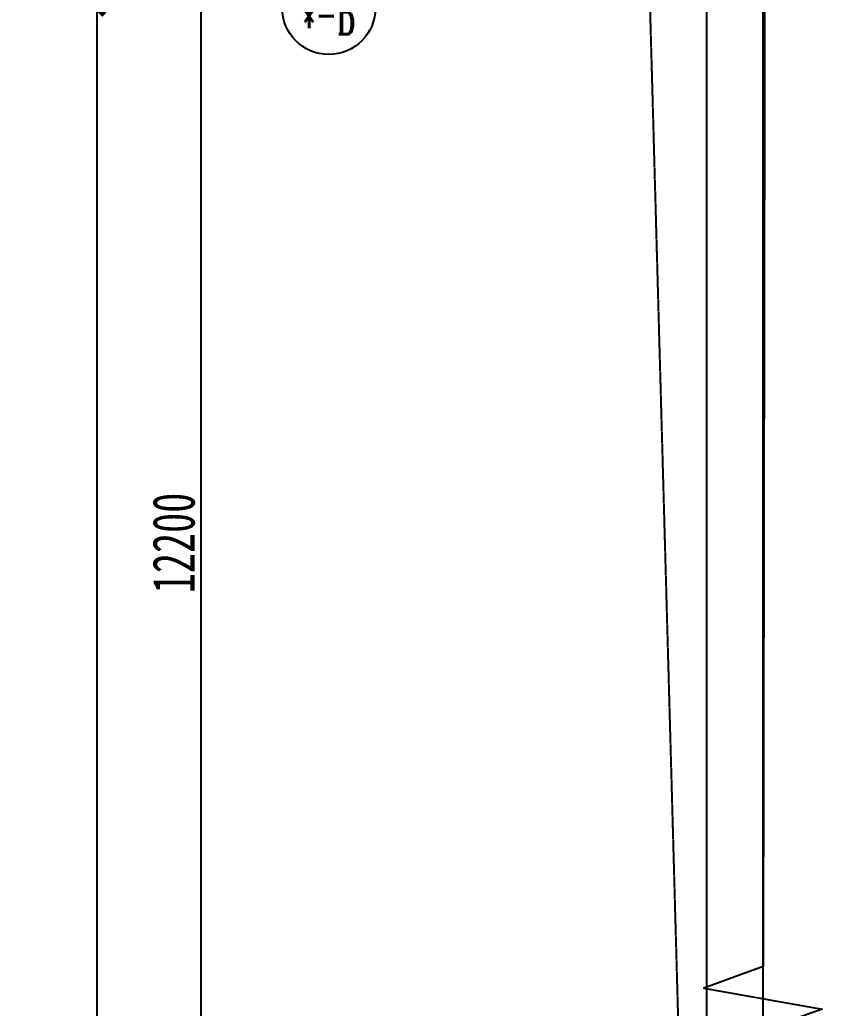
# Model space of a CAD drawing. Extents: x -255202 to 66368, y -6372500 to 603.
# Drawn here: x -27968 to -25118, y -3260739 to -3257229 of the extents above; entities that cross this region are included whole.
import ezdxf
from ezdxf.enums import TextEntityAlignment as Align

# ---------------------------------------------------------------- set-up
doc = ezdxf.new("R2010")
doc.units = 0
doc.header["$LTSCALE"] = 10
doc.header["$MEASUREMENT"] = 0
doc.linetypes.add('__DASH', pattern=[0.35, 0.25, -0.1])
for name, color, linetype in [('A-DIM（轴号轴线尺寸）', 3, 'Continuous'), ('A-MARK（制图符号）', 8, 'Continuous'), ('AXIS_TEXT', 7, 'Continuous'), ('DIM【标注】', 149, 'Continuous'), ('院墙（一层看线）', 8, 'Continuous')]:
    doc.layers.add(name, color=color, linetype=linetype)
doc.styles.add('_TCH_AXIS', font='COMPLEX', dxfattribs={"bigfont": 'GBCBIG'})
doc.styles.add('COMPLEX', font='COMPLEX')
doc.styles.add('样式222', font='', dxfattribs={"width": 0.7})
doc.styles.get('样式222').set_extended_font_data('STXihei')
doc.dimstyles.new('DK-50', dxfattribs={"dimscale": 50, "dimtxt": 3, "dimasz": 1, "dimexe": 0.4, "dimexo": 0.4, "dimgap": 0.4, "dimtad": 1, "dimtoh": 1, "dimdec": 0, "dimrnd": 5, "dimdsep": 46, "dimtxsty": '样式222', "dimblk": 'ARCHTICK', "dimcen": 3, "dimdle": 0.4, "dimclrd": 149, "dimclre": 149, "dimclrt": 149, "dimadec": 0, "dimazin": 0, "dimtfac": 1, "dimtdec": 0, "dimtix": 1, "dimtmove": 2, "dimatfit": 3, "dimldrblk": 'ARCHTICK', "dimfxl": 3, "dimfxlon": 1, "dimtvp": 1, "dimtolj": 1, "dimtzin": 0, "dimarcsym": 0})

# ---------------------------------------------------------------- blocks, each defined once
blk = doc.blocks.new('_AXISO')
blk.add_circle((0, 0), 0.5)
at = {"layer": 'AXIS_TEXT', "style": 'COMPLEX', "width": 1.041667}
blk.add_attdef('A', text='', height=0.56, dxfattribs=at).set_placement((-0.25, -0.28), (0.25, -0.28), align=Align.FIT)
blk = doc.blocks.new('_ArchTick')
at = {"color": 0, "linetype": 'ByBlock', "const_width": 0.4}
blk.add_lwpolyline([(-0.5, -0.5), (0.5, 0.5)], dxfattribs=at)
blk = doc.blocks.new('*D1164')
at = {"layer": 'Defpoints', "color": 0, "transparency": 16777216}
for p in [(-100980.6, -3184984.5), (-100182.6, -3184984.5), (-100980.6, -3197184.5)]:
    blk.add_point(p, dxfattribs=at)
at = {"layer": 'DIM【标注】', "color": 149, "lineweight": -2, "transparency": 16777216}
for p, q in [((-100182.6, -3197204.5), (-100182.6, -3184964.5)), ((-100332.6, -3184984.5), (-100162.6, -3184984.5)), ((-100332.6, -3197184.5), (-100162.6, -3197184.5))]:
    blk.add_line(p, q, dxfattribs=at)
at = {"layer": 'DIM【标注】', "color": 149, "lineweight": -2, "transparency": 16777216, "xscale": 50, "yscale": 50, "zscale": 50}
for p, rotation in [((-100182.6, -3184984.5), 90), ((-100182.6, -3197184.5), 270)]:
    blk.add_blockref('_ArchTick', p, dxfattribs=dict(at, rotation=rotation))
at = {"layer": 'DIM【标注】', "color": 149, "transparency": 16777216, "insert": (-100279.4, -3191084.5), "char_height": 150, "attachment_point": 5, "rotation": 90, "style": '样式222'}
blk.add_mtext('\\A1;12200', dxfattribs=at)
blk = doc.blocks.new('*D1165')
at = {"layer": 'Defpoints', "color": 0, "transparency": 16777216}
for p in [(-100980.6, -3189184.5), (-100551.3, -3189184.5), (-100980.6, -3197184.5)]:
    blk.add_point(p, dxfattribs=at)
at = {"layer": 'DIM【标注】', "color": 149, "lineweight": -2, "transparency": 16777216}
for p, q in [((-100701.3, -3189184.5), (-100531.3, -3189184.5)), ((-100551.3, -3197204.5), (-100551.3, -3189164.5)), ((-100701.3, -3197184.5), (-100531.3, -3197184.5))]:
    blk.add_line(p, q, dxfattribs=at)
at = {"layer": 'DIM【标注】', "color": 149, "lineweight": -2, "transparency": 16777216, "xscale": 50, "yscale": 50, "zscale": 50}
for p, rotation in [((-100551.3, -3189184.5), 90), ((-100551.3, -3197184.5), 270)]:
    blk.add_blockref('_ArchTick', p, dxfattribs=dict(at, rotation=rotation))
at = {"layer": 'DIM【标注】', "color": 149, "transparency": 16777216, "insert": (-100648.1, -3193184.5), "char_height": 150, "attachment_point": 5, "rotation": 90, "style": '样式222'}
blk.add_mtext('\\A1;8000', dxfattribs=at)
blk = doc.blocks.new('bz2')
at = {"layer": 'DIM【标注】'}
ref = blk.add_blockref('_AXISO', (-99729.1, -3189184.5), dxfattribs=dict(at, xscale=331.2, yscale=331.2, zscale=331.2))
ref.add_attrib('A', '*-B', dxfattribs={"layer": 'A-DIM（轴号轴线尺寸）', "height": 150, "style": '_TCH_AXIS', "width": 0.444571}).set_placement((-99822.7, -3189278.2), (-99635.4, -3189278.2), align=Align.FIT)
for p2, distance, picture, middle in [((-100980.6, -3184984.5), -798.1, '*D1164', (-100279.4, -3191084.5)), ((-100980.6, -3189184.5), -429.4, '*D1165', (-100648.1, -3193184.5))]:
    dim = blk.add_aligned_dim(p1=(-100980.6, -3197184.5), p2=p2, distance=distance, dimstyle='DK-50', dxfattribs=at)
    dim.commit()
    dim.dimension.update_dxf_attribs({"geometry": picture, "text_midpoint": middle})

msp = doc.modelspace()

# ---------------------------------------------------------------- linework, layer by layer
at = {"color": 251, "linetype": '__DASH'}
msp.add_lwpolyline([(-25527.9, -3264420.1), (-25822.9, -3253795.3), (-28327.9, -3252987)], dxfattribs=at)
at = {"layer": 'A-MARK（制图符号）', "color": 250}
msp.add_lwpolyline([(-25313.9, -3251256.6), (-25327.9, -3260591.5), (-25537.9, -3260667.9), (-25117.9, -3260742), (-25327.9, -3260816.5), (-25327.9, -3268567.2)], dxfattribs=at)
at = {"layer": '院墙（一层看线）'}
for p, q in [((-25527.9, -3268567.2), (-25527.9, -3253087)), ((-25327.9, -3268567.2), (-25327.9, -3253087))]:
    msp.add_line(p, q, dxfattribs=at)

# ---------------------------------------------------------------- block references
at = {"layer": 'DIM【标注】'}
msp.add_blockref('bz2', (72858.7, -68002.5), dxfattribs=at)

doc.saveas('drawing.dxf')
